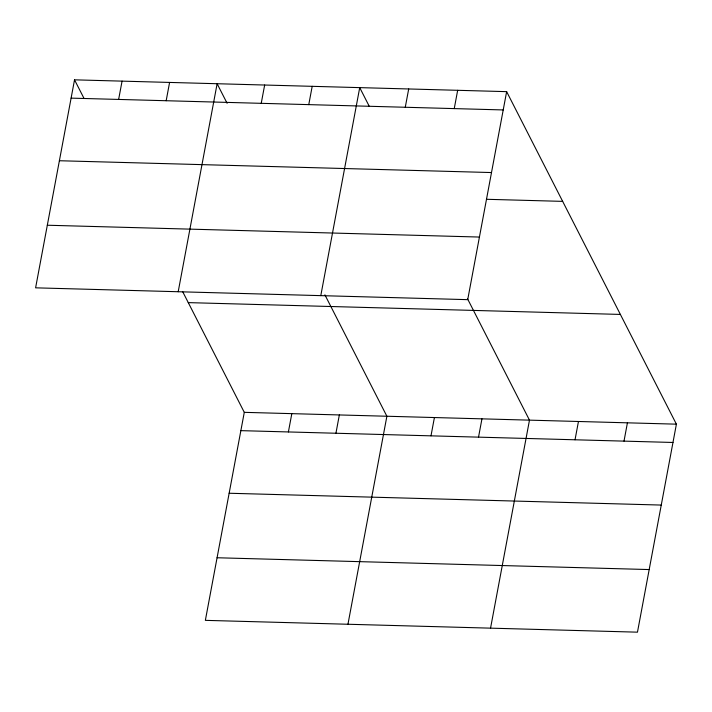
<?xml version="1.0" encoding="UTF-8"?>
<svg xmlns="http://www.w3.org/2000/svg" width="712" height="712" viewBox="0 0 712 712"><rect width="100%" height="100%" fill="white"/><g stroke="black" fill="none" stroke-linecap="round" stroke-linejoin="round"><path stroke-width="1.07" d="M74.529 79.833L35.6 287.835L467.713 299.654L506.641 91.643L74.529 79.833L84.034 98.443M118.637 99.431L122.064 81.132M166.172 100.73L169.59 82.432M178.196 291.742L217.124 83.731L227.128 103.32M261.233 103.329L264.659 85.031M182.797 291.893L244.287 412.346L205.359 620.357L637.471 632.167L676.4 424.165L506.641 91.643M308.768 104.628L312.194 86.33M288.396 431.944L291.822 413.645M320.792 295.64L359.72 87.629L369.225 106.239M335.93 433.243L339.348 414.945M405.27 107.272L408.697 88.964M347.954 624.255L386.883 416.244L324.894 294.821M454.247 108.607L457.665 90.308M430.991 435.842L434.418 417.543M478.526 437.141L481.953 418.843M490.55 628.153L529.479 420.142L467.49 298.72M575.029 439.785L578.456 421.486M624.006 441.12L627.423 422.821M71.102 98.131L503.215 109.942M59.39 160.734L491.502 172.553M486.483 199.289L562.658 201.371M47.312 225.232L479.434 237.052M188.262 302.618L620.383 314.428M244.287 412.346L676.4 424.165M240.861 430.644L672.973 442.464M229.148 493.247L661.261 505.066M217.071 557.754L649.184 569.564"/></g></svg>
